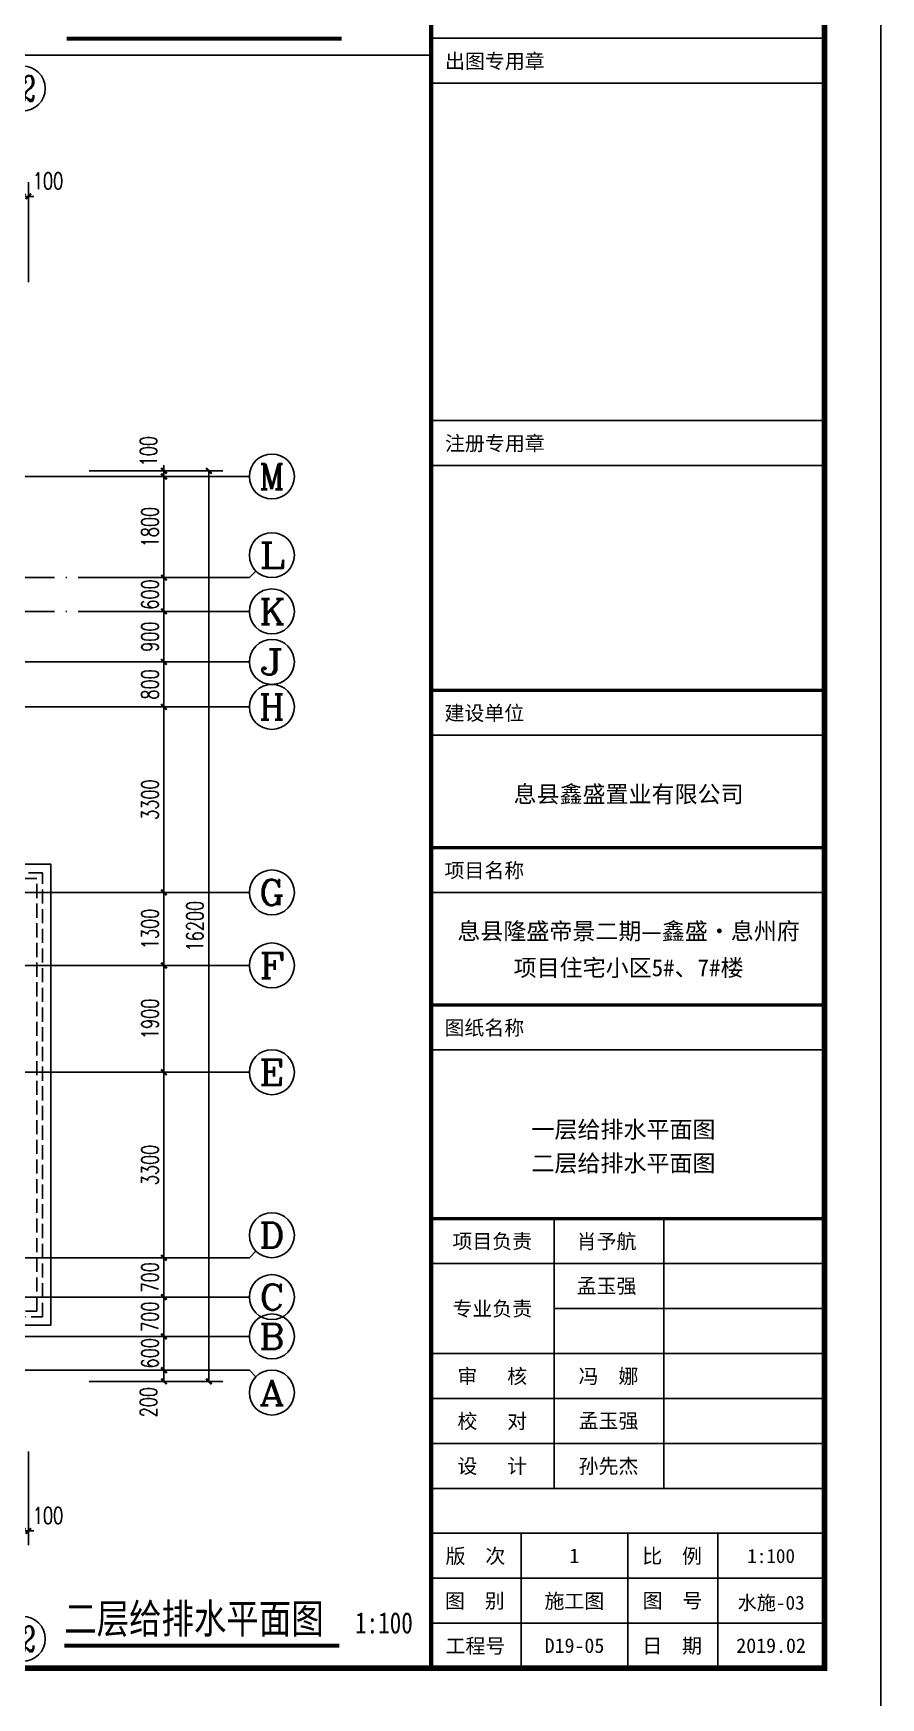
# Model space of a CAD drawing. Extents: x -287580 to -53108, y -522338 to -82629.
# Drawn here: x -196221 to -181143, y -381340 to -351726 of the extents above; entities that cross this region are included whole.
import ezdxf
from ezdxf.enums import TextEntityAlignment as Align

# ---------------------------------------------------------------- set-up
doc = ezdxf.new("R2010")
doc.units = 0
doc.header["$LTSCALE"] = 1000
doc.header["$MEASUREMENT"] = 0
doc.linetypes.add('DASH', pattern=[0.35, 0.25, -0.1])
doc.linetypes.add('DOTE', pattern=[2.42, 2, -0.2, 0.02, -0.2])
for name, color, linetype in [('AXIS', 3, 'Continuous'), ('AXIS_TEXT', 7, 'Continuous'), ('DIM_SYMB', 99, 'Continuous'), ('DOTE', 99, 'Continuous'), ('PUB_TITLE', 146, 'Continuous'), ('TK', 9, 'Continuous'), ('屋面', 139, 'Continuous'), ('给排水标注', 4, 'Continuous'), ('表格', 157, 'Continuous')]:
    doc.layers.add(name, color=color, linetype=linetype)
doc.styles.add('-宋体', font='', dxfattribs={"width": 0.8})
doc.styles.add('_TCH_AXIS', font='COMPLEX', dxfattribs={"bigfont": 'GBCBIG'})
doc.styles.add('_TCH_DIM_T3', font='SIMPLEX', dxfattribs={"width": 0.705882, "bigfont": 'GBCBIG'})
doc.styles.add('COMPLEX', font='COMPLEX')
doc.styles.add('H1', font='')
doc.styles.add('THT', font='simhei.ttf')
doc.styles.get('-宋体').set_extended_font_data('SimSun')
doc.styles.get('H1').set_extended_font_data('SimSun')
doc.dimstyles.new('_TCH_ARCH&&100', dxfattribs={"dimtxt": 297.5, "dimasz": 100, "dimexe": 250, "dimexo": 300, "dimgap": 100, "dimtad": 1, "dimdec": 0, "dimzin": 0, "dimdsep": 46, "dimtxsty": '_TCH_DIM_T3', "dimblk": 'ARCHTICK', "dimcen": 0.09, "dimclrt": 7, "dimazin": 2, "dimtfac": 1, "dimtdec": 0, "dimtix": 1, "dimtmove": 2, "dimatfit": 3, "dimfxl": 0, "dimtolj": 1, "dimtzin": 0, "dimarcsym": 0})

# ---------------------------------------------------------------- blocks, each defined once
blk = doc.blocks.new('图签AAAAA')
at = {"layer": 'PUB_TITLE'}
for p, q in [((-168250, -222239), (-175261, -222239)), ((-168250, -223039), (-175261, -223039)), ((-168250, -229039), (-175261, -229039)), ((-168250, -229839), (-175261, -229839)), ((-168250, -233839), (-175261, -233839)), ((-168250, -233839), (-175261, -233839)), ((-168250, -233839), (-175261, -233839)), ((-168250, -234639), (-175261, -234639)), ((-168250, -234639), (-175261, -234639)), ((-168250, -236639), (-175261, -236639)), ((-168250, -237439), (-175261, -237439)), ((-168250, -239439), (-175261, -239439)), ((-168250, -239439), (-175261, -239439)), ((-168250, -240239), (-175261, -240239)), ((-168250, -243239), (-175261, -243239)), ((-168250, -243239), (-175261, -243239)), ((-168250, -243239), (-175261, -243239)), ((-168250, -243239), (-175261, -243239)), ((-168250, -243239), (-175261, -243239)), ((-168250, -243239), (-175261, -243239)), ((-168250, -243239), (-175261, -243239)), ((-173061, -243239), (-173061, -248039)), ((-171111, -243239), (-171111, -248039)), ((-168250, -244039), (-175261, -244039)), ((-168250, -244039), (-175261, -244039)), ((-168250, -244039), (-175261, -244039)), ((-168250, -244839), (-173061, -244839)), ((-168250, -244839), (-173061, -244839)), ((-168250, -244839), (-173061, -244839)), ((-168250, -245639), (-175261, -245639)), ((-168250, -245639), (-175261, -245639)), ((-168250, -245639), (-175261, -245639)), ((-168250, -246439), (-175261, -246439)), ((-168250, -246439), (-175261, -246439)), ((-168250, -246439), (-175261, -246439)), ((-168250, -247239), (-175261, -247239)), ((-168250, -247239), (-175261, -247239)), ((-168250, -247239), (-175261, -247239)), ((-168250, -248039), (-175261, -248039)), ((-168250, -248039), (-175261, -248039)), ((-168250, -248039), (-175261, -248039)), ((-168250, -248039), (-175261, -248039)), ((-168250, -248039), (-175261, -248039)), ((-168250, -248039), (-175261, -248039)), ((-168250, -248839), (-175261, -248839)), ((-173650, -251239), (-173650, -248839)), ((-171750, -251239), (-171750, -248839)), ((-170150, -251239), (-170150, -248839)), ((-168250, -249639), (-175261, -249639)), ((-168250, -250439), (-175261, -250439))]:
    blk.add_line(p, q, dxfattribs=at)
at = {"layer": 'PUB_TITLE', "const_width": 75}
blk.add_lwpolyline([(-175250, -251239), (-168250, -251239), (-168250, -193839), (-175250, -193839)], close=True, dxfattribs=at)
at = {"layer": 'PUB_TITLE'}
for points, const_width in [([(-175250, -251239), (-175250, -193839)], 75), ([(-175250, -251239), (-175250, -193839)], 40), ([(-175250, -200506), (-175250, -251239)], 60), ([(-168250, -233839), (-175261, -233839)], 60), ([(-168250, -233839), (-175261, -233839)], 40), ([(-168250, -236639), (-175261, -236639)], 60), ([(-168250, -239439), (-175261, -239439)], 60), ([(-168250, -243239), (-175261, -243239)], 60), ([(-168250, -243239), (-175261, -243239)], 40), ([(-168250, -251239), (-175261, -251239)], 40)]:
    blk.add_lwpolyline(points, dxfattribs=dict(at, const_width=const_width))
at = {"layer": 'PUB_TITLE', "style": 'THT'}
for s, p in [('出图专用章', (-174115, -222639)), ('注册专用章', (-174115, -229439)), ('建设单位', (-174302, -234239)), ('项目名称', (-174302, -237039)), ('图纸名称', (-174302, -239839)), ('项目负责', (-174161, -243639)), ('肖予航', (-172128, -243639)), ('孟玉强', (-172128, -244439)), ('专业负责', (-174161, -244839)), ('审   核', (-174161, -246039)), ('冯  娜', (-172093, -246039)), ('校   对', (-174161, -246839)), ('孟玉强', (-172093, -246839)), ('设   计', (-174161, -247639)), ('孙先杰', (-172093, -247639)), ('版  次', (-174461, -249239)), ('1', (-172700, -249239)), ('比  例', (-170961, -249239)), ('图  别', (-174472, -250039)), ('施工图', (-172700, -250039)), ('图  号', (-170954, -250039)), ('工程号', (-174461, -250839)), ('D19-05', (-172698, -250839)), ('日  期', (-170961, -250839)), ('2019.02', (-169200, -250839))]:
    blk.add_text(s, height=260, dxfattribs=at).set_placement(p, align=Align.MIDDLE)
at = {"layer": 'PUB_TITLE', "color": 63, "style": 'H1', "width": 1}
for s, p in [('息县鑫盛置业有限公司', (-171736, -235687)), ('息县隆盛帝景二期—鑫盛•息州府', (-171736, -238125)), ('项目住宅小区5#、7#楼', (-171736, -238776))]:
    blk.add_text(s, height=300, dxfattribs=at).set_placement(p, align=Align.MIDDLE_CENTER)
blk = doc.blocks.new('_ArchTick')
at = {"color": 0, "linetype": 'ByBlock', "const_width": 0.4}
blk.add_lwpolyline([(-0.5, -0.5), (0.5, 0.5)], dxfattribs=at)
blk = doc.blocks.new('*D445')
at = {"layer": 'AXIS', "color": 0, "lineweight": -2}
for p, q in [((-196409, -376960), (-196409, -378624)), ((-196309, -376960), (-196309, -378624)), ((-196409, -378374), (-196509, -378374)), ((-196409, -378374), (-196309, -378374)), ((-196309, -378374), (-196209, -378374))]:
    blk.add_line(p, q, dxfattribs=at)
at = {"layer": 'Defpoints', "color": 0}
for p in [(-196409, -376660), (-196309, -376660), (-196309, -378374)]:
    blk.add_point(p, dxfattribs=at)
at = {"layer": 'AXIS', "color": 0, "lineweight": -2, "xscale": 100, "yscale": 100, "zscale": 100}
blk.add_blockref('_ArchTick', (-196409, -378374), dxfattribs=at)
at = {"layer": 'AXIS', "color": 0, "lineweight": -2, "xscale": 100, "yscale": 100, "zscale": 100, "rotation": 180}
blk.add_blockref('_ArchTick', (-196309, -378374), dxfattribs=at)
at = {"layer": 'AXIS', "color": 7, "insert": (-195959, -378099), "char_height": 297.5, "attachment_point": 5, "style": '_TCH_DIM_T3'}
blk.add_mtext('\\A1;100', dxfattribs=at)
blk = doc.blocks.new('*D549')
at = {"layer": 'AXIS', "color": 0, "lineweight": -2}
for p, q in [((-196409, -356156), (-196409, -354378)), ((-196309, -356156), (-196309, -354378)), ((-196409, -354628), (-196509, -354628)), ((-196409, -354628), (-196309, -354628)), ((-196309, -354628), (-196209, -354628))]:
    blk.add_line(p, q, dxfattribs=at)
at = {"layer": 'Defpoints', "color": 0}
for p in [(-196309, -354628), (-196409, -356456), (-196309, -356456)]:
    blk.add_point(p, dxfattribs=at)
at = {"layer": 'AXIS', "color": 0, "lineweight": -2, "xscale": 100, "yscale": 100, "zscale": 100}
blk.add_blockref('_ArchTick', (-196409, -354628), dxfattribs=at)
at = {"layer": 'AXIS', "color": 0, "lineweight": -2, "xscale": 100, "yscale": 100, "zscale": 100, "rotation": 180}
blk.add_blockref('_ArchTick', (-196309, -354628), dxfattribs=at)
at = {"layer": 'AXIS', "color": 7, "insert": (-195959, -354353), "char_height": 297.5, "attachment_point": 5, "style": '_TCH_DIM_T3'}
blk.add_mtext('\\A1;100', dxfattribs=at)
blk = doc.blocks.new('*D551')
at = {"layer": 'AXIS', "color": 0, "lineweight": -2}
for p, q in [((-195229, -375512), (-193646, -375512)), ((-195229, -375712), (-193646, -375712)), ((-193896, -375712), (-193896, -375512))]:
    blk.add_line(p, q, dxfattribs=at)
at = {"layer": 'Defpoints', "color": 0}
for p in [(-195529, -375512), (-195529, -375712), (-193896, -375512)]:
    blk.add_point(p, dxfattribs=at)
at = {"layer": 'AXIS', "color": 0, "lineweight": -2, "xscale": 100, "yscale": 100, "zscale": 100}
for p, rotation in [((-193896, -375512), 90), ((-193896, -375712), 270)]:
    blk.add_blockref('_ArchTick', p, dxfattribs=dict(at, rotation=rotation))
at = {"layer": 'AXIS', "color": 7, "insert": (-194171, -376082), "char_height": 297.5, "attachment_point": 5, "rotation": 90, "style": '_TCH_DIM_T3'}
blk.add_mtext('\\A1;200', dxfattribs=at)
blk = doc.blocks.new('*D552')
at = {"layer": 'AXIS', "color": 0, "lineweight": -2}
for p, q in [((-195229, -374912), (-193646, -374912)), ((-193896, -374912), (-193896, -374812)), ((-193896, -375512), (-193896, -374912)), ((-195229, -375512), (-193646, -375512)), ((-193896, -375512), (-193896, -375612))]:
    blk.add_line(p, q, dxfattribs=at)
at = {"layer": 'Defpoints', "color": 0}
for p in [(-195529, -374912), (-193896, -374912), (-195529, -375512)]:
    blk.add_point(p, dxfattribs=at)
at = {"layer": 'AXIS', "color": 0, "lineweight": -2, "xscale": 100, "yscale": 100, "zscale": 100}
for p, rotation in [((-193896, -374912), 270), ((-193896, -375512), 90)]:
    blk.add_blockref('_ArchTick', p, dxfattribs=dict(at, rotation=rotation))
at = {"layer": 'AXIS', "color": 7, "insert": (-194145, -375212), "char_height": 297.5, "attachment_point": 5, "rotation": 90, "style": '_TCH_DIM_T3'}
blk.add_mtext('\\A1;600', dxfattribs=at)
blk = doc.blocks.new('*D553')
at = {"layer": 'AXIS', "color": 0, "lineweight": -2}
for p, q in [((-195229, -374212), (-193646, -374212)), ((-193896, -374212), (-193896, -374112)), ((-193896, -374912), (-193896, -374212)), ((-195229, -374912), (-193646, -374912)), ((-193896, -374912), (-193896, -375012))]:
    blk.add_line(p, q, dxfattribs=at)
at = {"layer": 'Defpoints', "color": 0}
for p in [(-195529, -374212), (-193896, -374212), (-195529, -374912)]:
    blk.add_point(p, dxfattribs=at)
at = {"layer": 'AXIS', "color": 0, "lineweight": -2, "xscale": 100, "yscale": 100, "zscale": 100}
for p, rotation in [((-193896, -374212), 270), ((-193896, -374912), 90)]:
    blk.add_blockref('_ArchTick', p, dxfattribs=dict(at, rotation=rotation))
at = {"layer": 'AXIS', "color": 7, "insert": (-194145, -374562), "char_height": 297.5, "attachment_point": 5, "rotation": 90, "style": '_TCH_DIM_T3'}
blk.add_mtext('\\A1;700', dxfattribs=at)
blk = doc.blocks.new('*D554')
at = {"layer": 'AXIS', "color": 0, "lineweight": -2}
for p, q in [((-193896, -373512), (-193896, -373412)), ((-195229, -373512), (-193646, -373512)), ((-193896, -374212), (-193896, -373512)), ((-195229, -374212), (-193646, -374212)), ((-193896, -374212), (-193896, -374312))]:
    blk.add_line(p, q, dxfattribs=at)
at = {"layer": 'Defpoints', "color": 0}
for p in [(-195529, -373512), (-193896, -373512), (-195529, -374212)]:
    blk.add_point(p, dxfattribs=at)
at = {"layer": 'AXIS', "color": 0, "lineweight": -2, "xscale": 100, "yscale": 100, "zscale": 100}
for p, rotation in [((-193896, -373512), 270), ((-193896, -374212), 90)]:
    blk.add_blockref('_ArchTick', p, dxfattribs=dict(at, rotation=rotation))
at = {"layer": 'AXIS', "color": 7, "insert": (-194145, -373862), "char_height": 297.5, "attachment_point": 5, "rotation": 90, "style": '_TCH_DIM_T3'}
blk.add_mtext('\\A1;700', dxfattribs=at)
blk = doc.blocks.new('*D555')
at = {"layer": 'AXIS', "color": 0, "lineweight": -2}
for p, q in [((-195229, -370212), (-193646, -370212)), ((-193896, -373512), (-193896, -370212)), ((-195229, -373512), (-193646, -373512))]:
    blk.add_line(p, q, dxfattribs=at)
at = {"layer": 'Defpoints', "color": 0}
for p in [(-195529, -370212), (-193896, -370212), (-195529, -373512)]:
    blk.add_point(p, dxfattribs=at)
at = {"layer": 'AXIS', "color": 0, "lineweight": -2, "xscale": 100, "yscale": 100, "zscale": 100}
for p, rotation in [((-193896, -370212), 90), ((-193896, -373512), 270)]:
    blk.add_blockref('_ArchTick', p, dxfattribs=dict(at, rotation=rotation))
at = {"layer": 'AXIS', "color": 7, "insert": (-194145, -371862), "char_height": 297.5, "attachment_point": 5, "rotation": 90, "style": '_TCH_DIM_T3'}
blk.add_mtext('\\A1;3300', dxfattribs=at)
blk = doc.blocks.new('*D556')
at = {"layer": 'AXIS', "color": 0, "lineweight": -2}
for p, q in [((-195229, -368312), (-193646, -368312)), ((-193896, -370212), (-193896, -368312)), ((-195229, -370212), (-193646, -370212))]:
    blk.add_line(p, q, dxfattribs=at)
at = {"layer": 'Defpoints', "color": 0}
for p in [(-195529, -368312), (-193896, -368312), (-195529, -370212)]:
    blk.add_point(p, dxfattribs=at)
at = {"layer": 'AXIS', "color": 0, "lineweight": -2, "xscale": 100, "yscale": 100, "zscale": 100}
for p, rotation in [((-193896, -368312), 90), ((-193896, -370212), 270)]:
    blk.add_blockref('_ArchTick', p, dxfattribs=dict(at, rotation=rotation))
at = {"layer": 'AXIS', "color": 7, "insert": (-194145, -369262), "char_height": 297.5, "attachment_point": 5, "rotation": 90, "style": '_TCH_DIM_T3'}
blk.add_mtext('\\A1;1900', dxfattribs=at)
blk = doc.blocks.new('*D557')
at = {"layer": 'AXIS', "color": 0, "lineweight": -2}
for p, q in [((-195229, -367012), (-193646, -367012)), ((-193896, -368312), (-193896, -367012)), ((-195229, -368312), (-193646, -368312))]:
    blk.add_line(p, q, dxfattribs=at)
at = {"layer": 'Defpoints', "color": 0}
for p in [(-195529, -367012), (-193896, -367012), (-195529, -368312)]:
    blk.add_point(p, dxfattribs=at)
at = {"layer": 'AXIS', "color": 0, "lineweight": -2, "xscale": 100, "yscale": 100, "zscale": 100}
for p, rotation in [((-193896, -367012), 90), ((-193896, -368312), 270)]:
    blk.add_blockref('_ArchTick', p, dxfattribs=dict(at, rotation=rotation))
at = {"layer": 'AXIS', "color": 7, "insert": (-194145, -367662), "char_height": 297.5, "attachment_point": 5, "rotation": 90, "style": '_TCH_DIM_T3'}
blk.add_mtext('\\A1;1300', dxfattribs=at)
blk = doc.blocks.new('*D558')
at = {"layer": 'AXIS', "color": 0, "lineweight": -2}
for p, q in [((-195229, -363712), (-193646, -363712)), ((-193896, -367012), (-193896, -363712)), ((-195229, -367012), (-193646, -367012))]:
    blk.add_line(p, q, dxfattribs=at)
at = {"layer": 'Defpoints', "color": 0}
for p in [(-195529, -363712), (-193896, -363712), (-195529, -367012)]:
    blk.add_point(p, dxfattribs=at)
at = {"layer": 'AXIS', "color": 0, "lineweight": -2, "xscale": 100, "yscale": 100, "zscale": 100}
for p, rotation in [((-193896, -363712), 90), ((-193896, -367012), 270)]:
    blk.add_blockref('_ArchTick', p, dxfattribs=dict(at, rotation=rotation))
at = {"layer": 'AXIS', "color": 7, "insert": (-194145, -365362), "char_height": 297.5, "attachment_point": 5, "rotation": 90, "style": '_TCH_DIM_T3'}
blk.add_mtext('\\A1;3300', dxfattribs=at)
blk = doc.blocks.new('*D559')
at = {"layer": 'AXIS', "color": 0, "lineweight": -2}
for p, q in [((-195229, -362912), (-193646, -362912)), ((-193896, -363712), (-193896, -362912)), ((-195229, -363712), (-193646, -363712))]:
    blk.add_line(p, q, dxfattribs=at)
at = {"layer": 'Defpoints', "color": 0}
for p in [(-195529, -362912), (-193896, -362912), (-195529, -363712)]:
    blk.add_point(p, dxfattribs=at)
at = {"layer": 'AXIS', "color": 0, "lineweight": -2, "xscale": 100, "yscale": 100, "zscale": 100}
for p, rotation in [((-193896, -362912), 90), ((-193896, -363712), 270)]:
    blk.add_blockref('_ArchTick', p, dxfattribs=dict(at, rotation=rotation))
at = {"layer": 'AXIS', "color": 7, "insert": (-194145, -363312), "char_height": 297.5, "attachment_point": 5, "rotation": 90, "style": '_TCH_DIM_T3'}
blk.add_mtext('\\A1;800', dxfattribs=at)
blk = doc.blocks.new('*D560')
at = {"layer": 'AXIS', "color": 0, "lineweight": -2}
for p, q in [((-195229, -362012), (-193646, -362012)), ((-193896, -362912), (-193896, -362012)), ((-195229, -362912), (-193646, -362912))]:
    blk.add_line(p, q, dxfattribs=at)
at = {"layer": 'Defpoints', "color": 0}
for p in [(-195529, -362012), (-193896, -362012), (-195529, -362912)]:
    blk.add_point(p, dxfattribs=at)
at = {"layer": 'AXIS', "color": 0, "lineweight": -2, "xscale": 100, "yscale": 100, "zscale": 100}
for p, rotation in [((-193896, -362012), 90), ((-193896, -362912), 270)]:
    blk.add_blockref('_ArchTick', p, dxfattribs=dict(at, rotation=rotation))
at = {"layer": 'AXIS', "color": 7, "insert": (-194145, -362462), "char_height": 297.5, "attachment_point": 5, "rotation": 90, "style": '_TCH_DIM_T3'}
blk.add_mtext('\\A1;900', dxfattribs=at)
blk = doc.blocks.new('*D561')
at = {"layer": 'AXIS', "color": 0, "lineweight": -2}
for p, q in [((-195229, -361412), (-193646, -361412)), ((-193896, -361412), (-193896, -361312)), ((-193896, -362012), (-193896, -361412)), ((-195229, -362012), (-193646, -362012)), ((-193896, -362012), (-193896, -362112))]:
    blk.add_line(p, q, dxfattribs=at)
at = {"layer": 'Defpoints', "color": 0}
for p in [(-195529, -361412), (-193896, -361412), (-195529, -362012)]:
    blk.add_point(p, dxfattribs=at)
at = {"layer": 'AXIS', "color": 0, "lineweight": -2, "xscale": 100, "yscale": 100, "zscale": 100}
for p, rotation in [((-193896, -361412), 270), ((-193896, -362012), 90)]:
    blk.add_blockref('_ArchTick', p, dxfattribs=dict(at, rotation=rotation))
at = {"layer": 'AXIS', "color": 7, "insert": (-194145, -361712), "char_height": 297.5, "attachment_point": 5, "rotation": 90, "style": '_TCH_DIM_T3'}
blk.add_mtext('\\A1;600', dxfattribs=at)
blk = doc.blocks.new('*D562')
at = {"layer": 'AXIS', "color": 0, "lineweight": -2}
for p, q in [((-195229, -359612), (-193646, -359612)), ((-193896, -361412), (-193896, -359612)), ((-195229, -361412), (-193646, -361412))]:
    blk.add_line(p, q, dxfattribs=at)
at = {"layer": 'Defpoints', "color": 0}
for p in [(-195529, -359612), (-193896, -359612), (-195529, -361412)]:
    blk.add_point(p, dxfattribs=at)
at = {"layer": 'AXIS', "color": 0, "lineweight": -2, "xscale": 100, "yscale": 100, "zscale": 100}
for p, rotation in [((-193896, -359612), 90), ((-193896, -361412), 270)]:
    blk.add_blockref('_ArchTick', p, dxfattribs=dict(at, rotation=rotation))
at = {"layer": 'AXIS', "color": 7, "insert": (-194145, -360512), "char_height": 297.5, "attachment_point": 5, "rotation": 90, "style": '_TCH_DIM_T3'}
blk.add_mtext('\\A1;1800', dxfattribs=at)
blk = doc.blocks.new('*D563')
at = {"layer": 'AXIS', "color": 0, "lineweight": -2}
for p, q in [((-195229, -359512), (-193646, -359512)), ((-193896, -359512), (-193896, -359412)), ((-193896, -359612), (-193896, -359512)), ((-195229, -359612), (-193646, -359612)), ((-193896, -359612), (-193896, -359712))]:
    blk.add_line(p, q, dxfattribs=at)
at = {"layer": 'Defpoints', "color": 0}
for p in [(-195529, -359512), (-193896, -359512), (-195529, -359612)]:
    blk.add_point(p, dxfattribs=at)
at = {"layer": 'AXIS', "color": 0, "lineweight": -2, "xscale": 100, "yscale": 100, "zscale": 100}
for p, rotation in [((-193896, -359512), 270), ((-193896, -359612), 90)]:
    blk.add_blockref('_ArchTick', p, dxfattribs=dict(at, rotation=rotation))
at = {"layer": 'AXIS', "color": 7, "insert": (-194171, -359162), "char_height": 297.5, "attachment_point": 5, "rotation": 90, "style": '_TCH_DIM_T3'}
blk.add_mtext('\\A1;100', dxfattribs=at)
blk = doc.blocks.new('*D564')
at = {"layer": 'AXIS', "color": 0, "lineweight": -2}
for p, q in [((-195229, -359512), (-192846, -359512)), ((-193096, -375712), (-193096, -359512)), ((-195229, -375712), (-192846, -375712))]:
    blk.add_line(p, q, dxfattribs=at)
at = {"layer": 'Defpoints', "color": 0}
for p in [(-195529, -359512), (-193096, -359512), (-195529, -375712)]:
    blk.add_point(p, dxfattribs=at)
at = {"layer": 'AXIS', "color": 0, "lineweight": -2, "xscale": 100, "yscale": 100, "zscale": 100}
for p, rotation in [((-193096, -359512), 90), ((-193096, -375712), 270)]:
    blk.add_blockref('_ArchTick', p, dxfattribs=dict(at, rotation=rotation))
at = {"layer": 'AXIS', "color": 7, "insert": (-193345, -367612), "char_height": 297.5, "attachment_point": 5, "rotation": 90, "style": '_TCH_DIM_T3'}
blk.add_mtext('\\A1;16200', dxfattribs=at)
blk = doc.blocks.new('_AXISO')
blk.add_circle((0, 0), 0.5)
at = {"layer": 'AXIS_TEXT', "style": 'COMPLEX', "width": 1.041667}
blk.add_attdef('A', text='', height=0.56, dxfattribs=at).set_placement((-0.25, -0.28), (0.25, -0.28), align=Align.FIT)

msp = doc.modelspace()

# ---------------------------------------------------------------- linework, layer by layer
at = {"layer": 'AXIS'}
for p, q in [((-194881.6, -359612), (-192376, -359612)), ((-194881.6, -361412), (-192376, -361412)), ((-192258.8, -361294.8), (-192376, -361412)), ((-194881.6, -362012), (-192376, -362012)), ((-194881.6, -362912), (-192376, -362912)), ((-194881.6, -363712), (-192376, -363712)), ((-194881.6, -367012), (-192376, -367012)), ((-194881.6, -368312), (-192376, -368312)), ((-194881.6, -370212), (-192376, -370212)), ((-192258.8, -373394.8), (-192376, -373512)), ((-194881.6, -373512), (-192376, -373512)), ((-194881.6, -374212), (-192376, -374212)), ((-194881.6, -374912), (-192376, -374912)), ((-194881.6, -375512), (-192376, -375512)), ((-192258.8, -375629.2), (-192376, -375512))]:
    msp.add_line(p, q, dxfattribs=at)
at = {"layer": 'DIM_SYMB', "color": 3, "const_width": 70}
for points in [[(-195628.3, -351820.1), (-190734.2, -351820.1)], [(-195670.1, -380413.9), (-190776, -380413.9)]]:
    msp.add_lwpolyline(points, dxfattribs=at)
at = {"layer": 'DOTE', "linetype": 'DOTE'}
for p, q in [((-194847, -359612), (-258341.7, -359612)), ((-258341.7, -361412), (-194847, -361412)), ((-258341.7, -362012), (-194847, -362012)), ((-194847, -362912), (-233808.8, -362912)), ((-194847, -363712), (-233808.8, -363712)), ((-194847, -367012), (-258341.7, -367012)), ((-194847, -368312), (-233808.8, -368312)), ((-194847, -370212), (-230408.8, -370212)), ((-194847, -373512), (-258341.7, -373512)), ((-194847, -374212), (-258341.7, -374212)), ((-194847, -374912, 0), (-258341.7, -374912, 0)), ((-194847, -375512, 0), (-258341.7, -375512, 0))]:
    msp.add_line(p, q, dxfattribs=at)
at = {"layer": 'PUB_TITLE'}
msp.add_lwpolyline([(-265242.7, -381815.5), (-181142.7, -381815.5), (-181142.7, -322415.5), (-265242.7, -322415.5)], close=True, dxfattribs=at)
at = {"layer": 'PUB_TITLE', "const_width": 100}
msp.add_lwpolyline([(-262742.7, -380815.5), (-182142.7, -380815.5), (-182142.7, -323415.5), (-262742.7, -323415.5)], close=True, dxfattribs=at)
at = {"layer": '屋面', "color": 99}
msp.add_lwpolyline([(-204208.8, -375712), (-204208.8, -376112), (-198908.8, -376112), (-198908.8, -374712), (-195908.8, -374712), (-195908.8, -366512), (-198508.8, -366512)], dxfattribs=at)
at = {"layer": '屋面', "color": 99, "linetype": 'DASH'}
for points in [[(-204058.8, -375712), (-204058.8, -375962), (-199058.8, -375962), (-199058.8, -374562), (-196058.8, -374562), (-196058.8, -366662), (-198508.8, -366662)], [(-203958.8, -375712), (-203958.8, -375862), (-199158.8, -375862), (-199158.8, -374462), (-196158.8, -374462), (-196158.8, -366762), (-198508.8, -366762)]]:
    msp.add_lwpolyline(points, dxfattribs=at)
at = {"layer": '表格'}
msp.add_lwpolyline([(-262742.7, -352115.5), (-189142.7, -352115.5)], dxfattribs=at)

# ---------------------------------------------------------------- block references
at = {"layer": 'AXIS'}
ref = msp.add_blockref('_AXISO', (-196408.8, -352708.3), dxfattribs=dict(at, xscale=800, yscale=800, zscale=800))
ref.add_attrib('A', '42', dxfattribs={"layer": 'AXIS_TEXT', "height": 452.55, "style": '_TCH_AXIS', "width": 0.6}).set_placement((-196635.1, -352934.6), (-196182.5, -352934.6), align=Align.FIT)
ref = msp.add_blockref('_AXISO', (-191976, -359612), dxfattribs=dict(at, xscale=800, yscale=800, zscale=800))
ref.add_attrib('A', 'M', dxfattribs={"layer": 'AXIS_TEXT', "height": 452.5, "style": '_TCH_AXIS'}).set_placement((-192202.3, -359838.3), (-191749.7, -359838.3), align=Align.FIT)
ref = msp.add_blockref('_AXISO', (-191976, -361012), dxfattribs=dict(at, xscale=800, yscale=800, zscale=800))
ref.add_attrib('A', 'L', dxfattribs={"layer": 'AXIS_TEXT', "height": 452.5, "style": '_TCH_AXIS', "width": 1.4}).set_placement((-192202.3, -361238.3), (-191749.7, -361238.3), align=Align.FIT)
ref = msp.add_blockref('_AXISO', (-191976, -362012), dxfattribs=dict(at, xscale=800, yscale=800, zscale=800))
ref.add_attrib('A', 'K', dxfattribs={"layer": 'AXIS_TEXT', "height": 452.5, "style": '_TCH_AXIS', "width": 1.105263}).set_placement((-192202.3, -362238.3), (-191749.7, -362238.3), align=Align.FIT)
ref = msp.add_blockref('_AXISO', (-191976, -362912), dxfattribs=dict(at, xscale=800, yscale=800, zscale=800))
ref.add_attrib('A', 'J', dxfattribs={"layer": 'AXIS_TEXT', "height": 452.5, "style": '_TCH_AXIS', "width": 1.909091}).set_placement((-192202.3, -363138.3), (-191749.7, -363138.3), align=Align.FIT)
ref = msp.add_blockref('_AXISO', (-191976, -363712), dxfattribs=dict(at, xscale=800, yscale=800, zscale=800))
ref.add_attrib('A', 'H', dxfattribs={"layer": 'AXIS_TEXT', "height": 452.5, "style": '_TCH_AXIS', "width": 1.05}).set_placement((-192202.3, -363938.3), (-191749.7, -363938.3), align=Align.FIT)
ref = msp.add_blockref('_AXISO', (-191976, -367012), dxfattribs=dict(at, xscale=800, yscale=800, zscale=800))
ref.add_attrib('A', 'G', dxfattribs={"layer": 'AXIS_TEXT', "height": 452.5, "style": '_TCH_AXIS', "width": 1.166667}).set_placement((-192202.3, -367238.3), (-191749.7, -367238.3), align=Align.FIT)
ref = msp.add_blockref('_AXISO', (-191976, -368312), dxfattribs=dict(at, xscale=800, yscale=800, zscale=800))
ref.add_attrib('A', 'F', dxfattribs={"layer": 'AXIS_TEXT', "height": 452.5, "style": '_TCH_AXIS', "width": 1.3125}).set_placement((-192202.3, -368538.3), (-191749.7, -368538.3), align=Align.FIT)
ref = msp.add_blockref('_AXISO', (-191976, -370212), dxfattribs=dict(at, xscale=800, yscale=800, zscale=800))
ref.add_attrib('A', 'E', dxfattribs={"layer": 'AXIS_TEXT', "height": 452.5, "style": '_TCH_AXIS', "width": 1.3125}).set_placement((-192202.3, -370438.3), (-191749.7, -370438.3), align=Align.FIT)
ref = msp.add_blockref('_AXISO', (-191976, -373112), dxfattribs=dict(at, xscale=800, yscale=800, zscale=800))
ref.add_attrib('A', 'D', dxfattribs={"layer": 'AXIS_TEXT', "height": 452.5, "style": '_TCH_AXIS', "width": 1.235294}).set_placement((-192202.3, -373338.3), (-191749.7, -373338.3), align=Align.FIT)
ref = msp.add_blockref('_AXISO', (-191976, -374212), dxfattribs=dict(at, xscale=800, yscale=800, zscale=800))
ref.add_attrib('A', 'C', dxfattribs={"layer": 'AXIS_TEXT', "height": 452.5, "style": '_TCH_AXIS', "width": 1.4}).set_placement((-192202.3, -374438.3), (-191749.7, -374438.3), align=Align.FIT)
ref = msp.add_blockref('_AXISO', (-191976, -374912), dxfattribs=dict(at, xscale=800, yscale=800, zscale=800))
ref.add_attrib('A', 'B', dxfattribs={"layer": 'AXIS_TEXT', "height": 452.5, "style": '_TCH_AXIS', "width": 1.235294}).set_placement((-192202.3, -375138.3), (-191749.7, -375138.3), align=Align.FIT)
ref = msp.add_blockref('_AXISO', (-191976, -375912), dxfattribs=dict(at, xscale=800, yscale=800, zscale=800))
ref.add_attrib('A', 'A', dxfattribs={"layer": 'AXIS_TEXT', "height": 452.5, "style": '_TCH_AXIS', "width": 1.166667}).set_placement((-192202.3, -376138.3), (-191749.7, -376138.3), align=Align.FIT)
ref = msp.add_blockref('_AXISO', (-196408.8, -380293.6), dxfattribs=dict(at, xscale=800, yscale=800, zscale=800))
ref.add_attrib('A', '42', dxfattribs={"layer": 'AXIS_TEXT', "height": 452.55, "style": '_TCH_AXIS', "width": 0.6}).set_placement((-196635.1, -380519.9), (-196182.5, -380519.9), align=Align.FIT)
at = {"layer": '给排水标注'}
msp.add_blockref('图签AAAAA', (-13893.2, -129576.5), dxfattribs=at)

# ---------------------------------------------------------------- texts
at = {"layer": 'DIM_SYMB', "color": 7, "style": '-宋体', "width": 0.8}
for s, height, p in [('二层给排水平面图', 528.69, (-195670.1, -380197.1, 0)), ('1:100', 377.64, (-190496, -380197.1, 0))]:
    msp.add_text(s, height=height, dxfattribs=at).set_placement(p)
at = {"layer": 'PUB_TITLE', "color": 173, "style": 'H1'}
for s, p in [('1:100', (-183092.7, -378818.6)), ('水施-03', (-183092.7, -379650.1))]:
    msp.add_text(s, height=250, dxfattribs=at).set_placement(p, align=Align.MIDDLE_CENTER)
at = {"layer": 'TK', "color": 63, "style": 'H1', "width": 1}
for s, p in [('一层给排水平面图', (-185720.2, -371230.6)), ('二层给排水平面图', (-185720.2, -371830.6))]:
    msp.add_text(s, height=300, dxfattribs=at).set_placement(p, align=Align.MIDDLE_CENTER)

# ---------------------------------------------------------------- dimensions: what is measured, and where the dimension line sits
at = {"layer": 'AXIS'}
for base, p1, p2, angle, picture, middle in [((-196308.8, -354628.3), (-196408.8, -356455.5), (-196308.8, -356455.5), 0, '*D549', (-195958.8, -354353.3)), ((-193896, -359512), (-195528.9, -359612), (-195528.9, -359512), 90, '*D563', (-194171, -359162)), ((-193896, -375512), (-195528.9, -375712), (-195528.9, -375512), 90, '*D551', (-194171, -376082)), ((-196308.8, -378373.6), (-196408.8, -376660), (-196308.8, -376660), 0, '*D445', (-195958.8, -378098.6))]:
    dim = msp.add_linear_dim(base=base, p1=p1, p2=p2, angle=angle, dimstyle='_TCH_ARCH&&100', dxfattribs=at)
    dim.commit()
    dim.dimension.update_dxf_attribs({"geometry": picture, "text_midpoint": middle, "dimtype": 129})
for p1, p2, distance, picture, middle in [((-195528.9, -375712), (-195528.9, -359512), -2432.9, '*D564', (-193344.7, -367612)), ((-195528.9, -361412), (-195528.9, -359612), -1632.9, '*D562', (-194144.7, -360512)), ((-195528.9, -362012), (-195528.9, -361412), -1632.9, '*D561', (-194144.7, -361712)), ((-195528.9, -362912), (-195528.9, -362012), -1632.9, '*D560', (-194144.7, -362462)), ((-195528.9, -363712), (-195528.9, -362912), -1632.9, '*D559', (-194144.7, -363312)), ((-195528.9, -367012), (-195528.9, -363712), -1632.9, '*D558', (-194144.7, -365362)), ((-195528.9, -368312), (-195528.9, -367012), -1632.9, '*D557', (-194144.7, -367662)), ((-195528.9, -370212), (-195528.9, -368312), -1632.9, '*D556', (-194144.7, -369262)), ((-195528.9, -373512), (-195528.9, -370212), -1632.9, '*D555', (-194144.7, -371862)), ((-195528.9, -374212), (-195528.9, -373512), -1632.9, '*D554', (-194144.7, -373862)), ((-195528.9, -374912), (-195528.9, -374212), -1632.9, '*D553', (-194144.7, -374562)), ((-195528.9, -375512), (-195528.9, -374912), -1632.9, '*D552', (-194144.7, -375212))]:
    dim = msp.add_aligned_dim(p1=p1, p2=p2, distance=distance, dimstyle='_TCH_ARCH&&100', dxfattribs=at)
    dim.commit()
    dim.dimension.update_dxf_attribs({"geometry": picture, "text_midpoint": middle})

doc.saveas('drawing.dxf')
